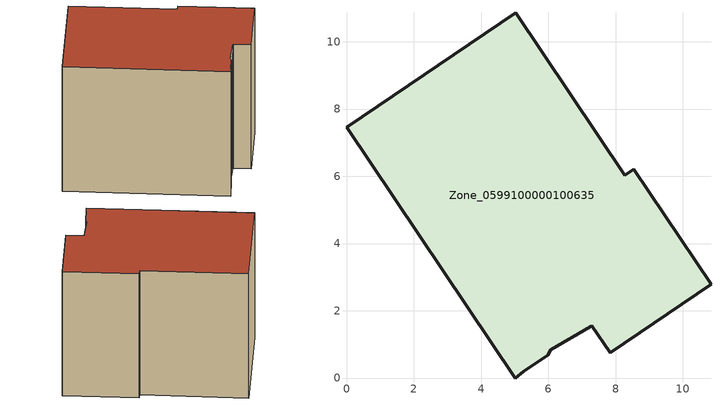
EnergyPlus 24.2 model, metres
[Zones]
Zone_0599100000100635
 floor ground (C_G): 5.28,0.2 5.02,0 0,7.46 5.03,10.86 8.28,6.03 8.54,6.21 10.84,2.79 7.84,0.75 7.29,1.56 7.25,1.53 6.08,0.84 5.99,0.68 z0
 wall outside (C_F): 10.84,2.79 8.54,6.21 8.28,6.03 5.03,10.86 0,7.46 5.02,0 5.28,0.2 5.99,0.68 6.08,0.84 7.25,1.53 7.29,1.56 7.84,0.75 10.84,2.79 z0:7.83
 roof outside (C_R): 5.99,0.68 6.08,0.84 7.25,1.53 7.29,1.56 7.84,0.75 10.84,2.79 8.54,6.21 8.28,6.03 5.03,10.86 0,7.46 5.02,0 5.28,0.2 z7.83
[BUILDING]
Pand.0599100000100635: North Axis=0; Terrain=City; Loads Convergence Tolerance Value=0.04; Temperature Convergence Tolerance Value=0.4; Solar Distribution=FullExterior; Maximum Number of Warmup Days=25; Minimum Number of Warmup Days=1
[Site:Location]
Rotterdam.The.Hague.AP_ZH_NLD Design_Conditions: Latitude=51.96; Longitude=4.45; Time Zone=1; Elevation=-4.5
[SITE:GROUNDTEMPERATURE:BUILDINGSURFACE]
18, 18, 18, 18, 18, 18, 18, 18, 18, 18, 18, 18
[MATERIAL] Thermal Absorptance=0.9; Solar Absorptance=0.7; Visible Absorptance=0.7
Name | Roughness | Thickness | Conductivity | Density | Specific Heat
G.TI.1965-1974 | MediumSmooth | 0.15 | 0.882353 | 540 | 1210
F.TI.1965-1974 | Rough | 0.3 | 0.697674 | 1920 | 840
R.TI.1965-1974 | MediumRough | 0.2 | 0.232558 | 1500 | 1000
[CONSTRUCTION]
C_G: G.TI.1965-1974
C_F: F.TI.1965-1974
C_R: R.TI.1965-1974
[ZONE]
Zone_0599100000100635: Type=1; Multiplier=1; Ceiling Height=Autocalculate; Volume=Autocalculate; Floor Area=autocalculate; Part of Total Floor Area=Yes
[ZONEINFILTRATION:DESIGNFLOWRATE]
Infil_Zone_0599100000100635: Zone or ZoneList or Space or SpaceList=Zone_0599100000100635; Schedule=AlwaysOn; Design Flow Rate Calculation Method=Flow/Area; Flow Rate per Floor Area=0.003; Constant Term Coefficient=1; Temperature Term Coefficient=0; Velocity Term Coefficient=0; Velocity Squared Term Coefficient=0
[HVACTEMPLATE:ZONE:IDEALLOADSAIRSYSTEM]
Zone_0599100000100635: Maximum Heating Supply Air Temperature=50; Minimum Cooling Supply Air Temperature=13; Maximum Heating Supply Air Humidity Ratio=0.0156; Minimum Cooling Supply Air Humidity Ratio=0.0077; Heating Limit=NoLimit; Cooling Limit=NoLimit; Dehumidification Control Type=ConstantSensibleHeatRatio; Cooling Sensible Heat Ratio=0.7; Dehumidification Setpoint=60; Humidification Control Type=None; Humidification Setpoint=30; Outdoor Air Method=None; Outdoor Air Flow Rate per Person=0.00944; Outdoor Air Flow Rate per Zone Floor Area=0; Outdoor Air Flow Rate per Zone=0; Demand Controlled Ventilation Type=None; Outdoor Air Economizer Type=NoEconomizer; Heat Recovery Type=None; Sensible Heat Recovery Effectiveness=0.7; Latent Heat Recovery Effectiveness=0.65
[ZONECONTROL:THERMOSTAT]
ThermostatControl_Zone_0599100000100635: Zone or ZoneList=Zone_0599100000100635; Control Type Schedule=DualSetpointControlType; Control 1=Thermostat_Zone_0599100000100635; Temperature Difference Between Cutout And Setpoint=0
[THERMOSTATSETPOINT:DUALSETPOINT]
Thermostat_Zone_0599100000100635: Heating Setpoint Temperature Schedule=HeatingSetpoint_Zone_0599100000100635; Cooling Setpoint Temperature Schedule=CoolingSetpoint_Zone_0599100000100635
[SCHEDULE:COMPACT]
HeatingSetpoint_Zone_0599100000100635: Through: 12/31, For: AllDays, Until: 24:00, 21
CoolingSetpoint_Zone_0599100000100635: Through: 12/31, For: AllDays, Until: 24:00, 24
DualSetpointControlType: Through: 12/31, For: AllDays, Until: 24:00, 4
AlwaysOn: Through: 12/31, For: AllDays, Until: 24:00, 1
